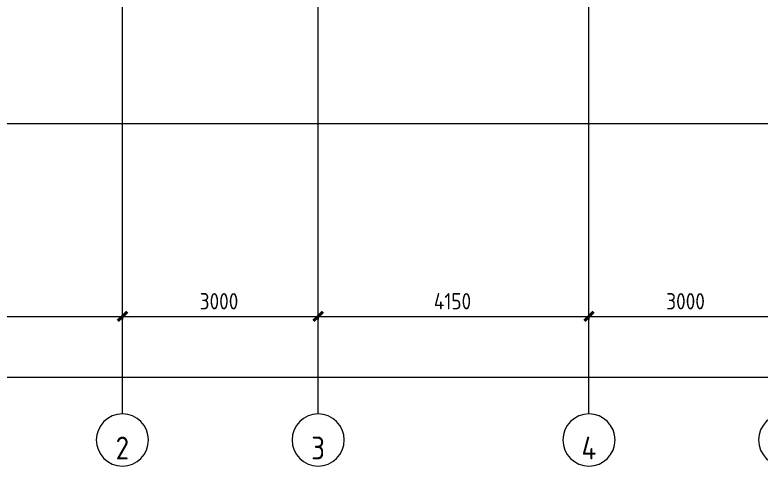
# Model space of a CAD drawing. Header units: millimetres. Extents: x -13069 to 207500, y -71366 to 56785.
# Drawn here: x -1648 to 9772, y -7404 to -490 of the extents above; entities that cross this region are included whole.
import ezdxf

# ---------------------------------------------------------------- set-up
doc = ezdxf.new("R2010")
doc.units = ezdxf.units.MM
doc.linetypes.add('ADSK_Линия сетки', pattern=[25, 20, -2.5, 0, -2.5])
for name, color, linetype, lineweight in [('Оси', 7, 'Continuous', 9), ('Размеры', 7, 'Continuous', 9), ('Размеры-100', 7, 'Continuous', 9)]:
    doc.layers.add(name, color=color, linetype=linetype, lineweight=lineweight)
doc.styles.add('GOST Common', font='GOST_Common.ttf', dxfattribs={"width": 0.9, "height": 350})
doc.styles.add('GOST Common_1', font='GOST_Common.ttf', dxfattribs={"width": 0.9, "height": 250})
doc.dimstyles.new('ADSK_Основной_2_5_мм_Оси', dxfattribs={"dimscale": 304.8, "dimtxt": 251.428749, "dimasz": 0.463911, "dimexe": 0.492126, "dimexo": 0.492126, "dimgap": 0.098425, "dimtad": 1, "dimrnd": 0.01, "dimdsep": 46, "dimtxsty": 'GOST Common_1', "dimblk1": 'OBLIQUE', "dimblk2": 'OBLIQUE', "dimsah": 1, "dimcen": 0.09, "dimdle": 0.492126, "dimazin": 2, "dimtfac": 1, "dimtdec": 4, "dimtix": 1, "dimtmove": 0, "dimatfit": 3, "dimfxl": 1, "dimtvp": 1, "dimtolj": 1, "dimtzin": 0, "dimlwd": 20, "dimlwe": 20, "dimarcsym": 2})

# ---------------------------------------------------------------- blocks, each defined once
blk = doc.blocks.new('Ось сетки - Круг_Ø8 мм-8258-План потолков 1-го этажа')
at = {"layer": 'Оси', "lineweight": 20}
for start, end in [(360, 180), (180, 360)]:
    blk.add_arc((0, 0), 4, start, end, dxfattribs=at)
blk = doc.blocks.new('DIMBLOCK8-План потолков 1-го этажа')
at = {"layer": 'Размеры-100', "lineweight": 20, "transparency": 16777216}
for p, q in [((-6500, -5109), (-6500, -4959)), ((0, -5109), (0, -4959)), ((-6650, -5109), (0, -5109)), ((-6500, -5109), (-6500, -5159)), ((0, -5109), (0, -5159))]:
    blk.add_line(p, q, dxfattribs=at)
at = {"layer": 'Размеры-100', "lineweight": 40, "transparency": 16777216}
for p, q in [((-6500, -5109), (-6571, -5180)), ((-6500, -5109), (-6430, -5039)), ((0, -5109), (-71, -5180)), ((0, -5109), (70, -5039))]:
    blk.add_line(p, q, dxfattribs=at)
at = {"layer": 'Размеры-100', "color": 0, "lineweight": 20, "transparency": 16777216, "insert": (-3566, -4753), "char_height": 250, "width": 756.84, "attachment_point": 1, "line_spacing_factor": 1.022761, "style": 'GOST Common_1'}
blk.add_mtext('6500', dxfattribs=at)
blk = doc.blocks.new('_Oblique')
at = {"color": 0, "linetype": 'ByBlock', "lineweight": -2}
blk.add_line((-0.5, -0.5), (0.5, 0.5), dxfattribs=at)
blk = doc.blocks.new('DIMBLOCK9-План потолков 1-го этажа')
at = {"layer": 'Размеры-100', "lineweight": 20, "transparency": 16777216}
for p, q in [((0, -5109), (0, -4959)), ((3000, -5109), (3000, -4959)), ((0, -5109), (3000, -5109)), ((0, -5109), (0, -5159)), ((3000, -5109), (3000, -5159))]:
    blk.add_line(p, q, dxfattribs=at)
at = {"layer": 'Размеры-100', "lineweight": 40, "transparency": 16777216}
for p, q in [((0, -5109), (-71, -5180)), ((0, -5109), (70, -5039)), ((3000, -5109), (2929, -5180)), ((3000, -5109), (3070, -5039))]:
    blk.add_line(p, q, dxfattribs=at)
at = {"layer": 'Размеры-100', "color": 0, "lineweight": 20, "transparency": 16777216, "insert": (1184, -4753), "char_height": 250, "width": 756.84, "attachment_point": 1, "line_spacing_factor": 1.022761, "style": 'GOST Common_1'}
blk.add_mtext('3000', dxfattribs=at)
blk = doc.blocks.new('DIMBLOCK10-План потолков 1-го этажа')
at = {"layer": 'Размеры-100', "lineweight": 20, "transparency": 16777216}
for p, q in [((3000, -5109), (3000, -4959)), ((7150, -5109), (7150, -4959)), ((3000, -5109), (7150, -5109)), ((3000, -5109), (3000, -5159)), ((7150, -5109), (7150, -5159))]:
    blk.add_line(p, q, dxfattribs=at)
at = {"layer": 'Размеры-100', "lineweight": 40, "transparency": 16777216}
for p, q in [((3000, -5109), (2929, -5180)), ((3000, -5109), (3070, -5039)), ((7150, -5109), (7079, -5180)), ((7150, -5109), (7220, -5039))]:
    blk.add_line(p, q, dxfattribs=at)
at = {"layer": 'Размеры-100', "color": 0, "lineweight": 20, "transparency": 16777216, "insert": (4772, -4753), "char_height": 250, "width": 726.16, "attachment_point": 1, "line_spacing_factor": 1.022761, "style": 'GOST Common_1'}
blk.add_mtext('4150', dxfattribs=at)
blk = doc.blocks.new('DIMBLOCK11-План потолков 1-го этажа')
at = {"layer": 'Размеры-100', "lineweight": 20, "transparency": 16777216}
for p, q in [((7150, -5109), (7150, -4959)), ((10150, -5109), (10150, -4959)), ((7150, -5109), (10150, -5109)), ((7150, -5109), (7150, -5159)), ((10150, -5109), (10150, -5159))]:
    blk.add_line(p, q, dxfattribs=at)
at = {"layer": 'Размеры-100', "lineweight": 40, "transparency": 16777216}
for p, q in [((7150, -5109), (7079, -5180)), ((7150, -5109), (7220, -5039)), ((10150, -5109), (10079, -5180)), ((10150, -5109), (10220, -5039))]:
    blk.add_line(p, q, dxfattribs=at)
at = {"layer": 'Размеры-100', "color": 0, "lineweight": 20, "transparency": 16777216, "insert": (8334, -4753), "char_height": 250, "width": 756.84, "attachment_point": 1, "line_spacing_factor": 1.022761, "style": 'GOST Common_1'}
blk.add_mtext('3000', dxfattribs=at)
blk = doc.blocks.new('DIMBLOCK19-План потолков 1-го этажа')
at = {"layer": 'Размеры-100', "lineweight": 20, "transparency": 16777216}
for p, q in [((-6500, -6039), (-6500, -5889)), ((55350, -6039), (55350, -5889)), ((-6650, -6039), (55500, -6039)), ((-6500, -6039), (-6500, -6089)), ((55350, -6039), (55350, -6089))]:
    blk.add_line(p, q, dxfattribs=at)
at = {"layer": 'Размеры-100', "lineweight": 40, "transparency": 16777216}
for p, q in [((-6500, -6039), (-6571, -6110)), ((-6500, -6039), (-6430, -5968)), ((55350, -6039), (55279, -6110)), ((55350, -6039), (55420, -5968))]:
    blk.add_line(p, q, dxfattribs=at)
at = {"layer": 'Размеры-100', "color": 0, "lineweight": 20, "transparency": 16777216, "insert": (24054, -5682), "char_height": 250, "width": 889.8, "attachment_point": 1, "line_spacing_factor": 1.022761, "style": 'GOST Common_1'}
blk.add_mtext('61850', dxfattribs=at)

msp = doc.modelspace()

# ---------------------------------------------------------------- linework, layer by layer
at = {"layer": 'Оси', "linetype": 'ADSK_Линия сетки'}
for p, q in [((-0.435, -6603.62), (-0.435, 44222.998)), ((2999.565, -6603.62), (2999.565, 44222.998)), ((7149.565, -6603.62), (7149.565, 22349.663)), ((-12268.557, -2155), (31590.83, -2155))]:
    msp.add_line(p, q, dxfattribs=at)

# ---------------------------------------------------------------- block references
at = {"layer": 'Оси', "lineweight": 20, "xscale": 99.99999999999993, "yscale": 99.99999999999993, "zscale": 99.99999999999993}
for p in [(-0.435, -7003.62), (2999.565, -7003.62), (7149.565, -7003.62), (10149.565, -7003.62)]:
    msp.add_blockref('Ось сетки - Круг_Ø8 мм-8258-План потолков 1-го этажа', p, dxfattribs=at)

# ---------------------------------------------------------------- texts
at = {"layer": 'Оси', "char_height": 350, "attachment_point": 5, "line_spacing_factor": 1.022766, "style": 'GOST Common'}
for s, insert, width in [('\\pt89.999,180.0015,270.0005,359.9995,449.9985,540.001,630,719.999,810.0015,900.0005,989.9995,1079.9985,1170.001,1260,1349.999,1440.0015,1530.0005,1619.9995,1709.9985,1800.001,1890,1979.999,2070.0015,2160.0005,2249.9995,2339.9985,2430.001,2520,2609.999,2700.0015,2790.0005,2879.9995;2', (-1.265, -7126.525), 232.2), ('\\pt89.999,180.0015,270.0005,359.9995,449.9985,540.001,630,719.999,810.0015,900.0005,989.9995,1079.9985,1170.001,1260,1349.999,1440.0015,1530.0005,1619.9995,1709.9985,1800.001,1890,1979.999,2070.0015,2160.0005,2249.9995,2339.9985,2430.001,2520,2609.999,2700.0015,2790.0005,2879.9995;3', (2998.735, -7126.525), 225.9), ('\\pt89.999,180.0015,270.0005,359.9995,449.9985,540.001,630,719.999,810.0015,900.0005,989.9995,1079.9985,1170.001,1260,1349.999,1440.0015,1530.0005,1619.9995,1709.9985,1800.001,1890,1979.999,2070.0015,2160.0005,2249.9995,2339.9985,2430.001,2520,2609.999,2700.0015,2790.0005,2879.9995;4', (7149.185, -7126.525), 261.9)]:
    msp.add_mtext(s, dxfattribs=dict(at, insert=insert, width=width))

# ---------------------------------------------------------------- dimensions: what is measured, and where the dimension line sits
at = {"layer": 'Размеры', "lineweight": 20}
for base, p1, p2, override, picture, middle in [((-0.435, -5109.275), (-6500.435, -5009.29), (-0.435, -5009.29), {"dimpost": '<>', "dimfxl": 6500}, 'DIMBLOCK8-План потолков 1-го этажа', (-3250.435, -4954.275)), ((2999.565, -5109.275), (-0.435, -5009.29), (2999.565, -5009.29), {"dimpost": '<>', "dimfxl": 3000}, 'DIMBLOCK9-План потолков 1-го этажа', (1499.565, -4954.275)), ((7149.565, -5109.275), (2999.565, -5009.29), (7149.565, -5009.29), {"dimpost": '<>', "dimfxl": 4150}, 'DIMBLOCK10-План потолков 1-го этажа', (5074.565, -4954.275)), ((10149.565, -5109.275), (7149.565, -5009.29), (10149.565, -5009.29), {"dimpost": '<>', "dimfxl": 3000}, 'DIMBLOCK11-План потолков 1-го этажа', (8649.565, -4954.275)), ((55349.565, -6039.125), (-6500.435, -5939.14), (55349.565, -5939.14), {"dimpost": '<>', "dimfxl": 61850}, 'DIMBLOCK19-План потолков 1-го этажа', (24424.565, -5884.125))]:
    dim = msp.add_linear_dim(base=base, p1=p1, p2=p2, dimstyle='ADSK_Основной_2_5_мм_Оси', override=override, dxfattribs=at)
    dim.commit()
    dim.dimension.update_dxf_attribs({"geometry": picture, "text_midpoint": middle})

doc.saveas('drawing.dxf')
